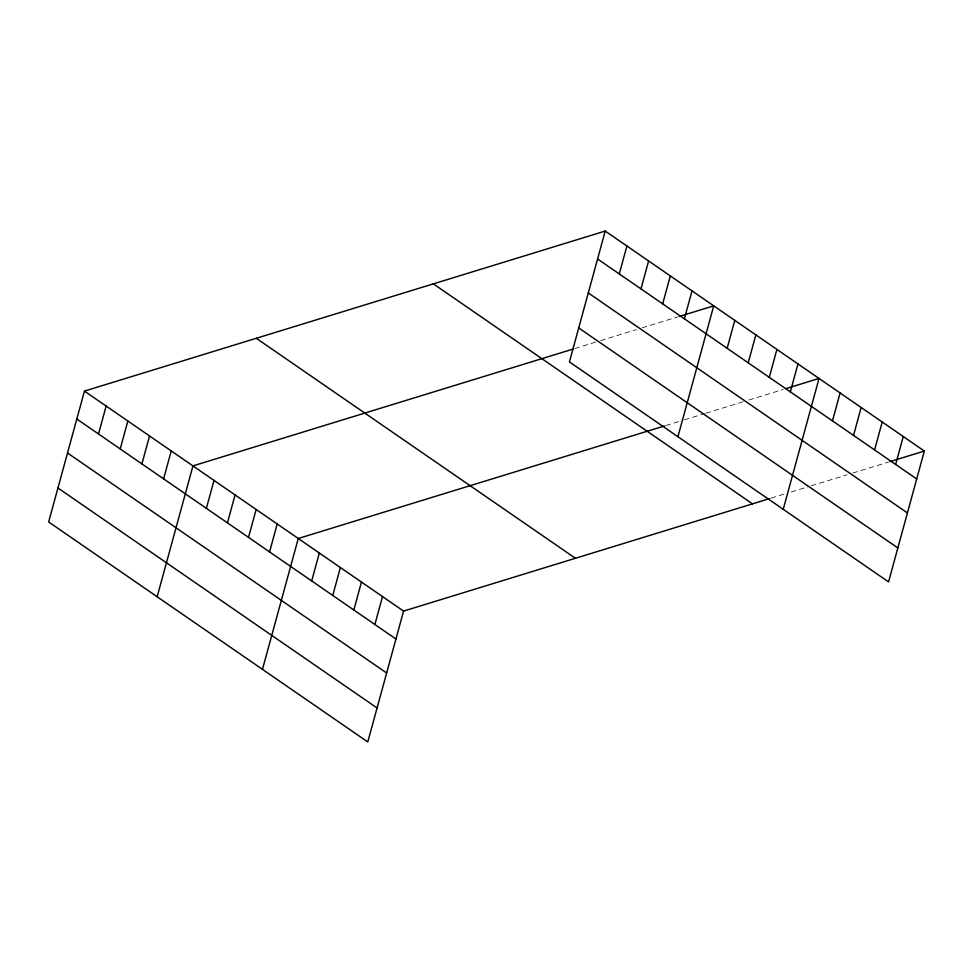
<?xml version="1.0" encoding="UTF-8"?>
<svg xmlns="http://www.w3.org/2000/svg" width="973" height="973" viewBox="0 0 973 973"><rect width="100%" height="100%" fill="white"/><g stroke="black" fill="none" stroke-linecap="round" stroke-linejoin="round"><path stroke-width="0.73" stroke-dasharray="4.87 3.65" d="M574.812 348.541L599.149 341.061M600.584 340.623L636.391 329.616M642.119 327.852L677.913 316.857M665.8 425.542L682.985 420.263M684.42 419.825L704.464 413.659M705.899 413.221L743.129 401.776M748.857 400.012L783.229 389.455M771.115 498.14L785.43 493.737M791.158 491.973L809.779 486.257M811.214 485.819L847.021 474.812M852.749 473.048L888.544 462.053"/><path stroke-width="1.46" d="M605.218 231.051L569.424 361.907L888.556 581.903L924.35 451.046L605.218 231.051L84.444 391.097L48.65 521.954L367.782 741.949L403.576 611.093L769.679 498.577M98.504 433.982L106.154 406.057M120.214 448.942L127.852 421.017M141.912 463.902L149.55 435.977M163.61 478.862L171.248 450.937M157.152 596.753L192.958 465.897L573.377 348.979M206.373 508.344L214.011 480.419M227.439 522.866L235.077 494.941M248.504 537.388L256.142 509.451M269.57 551.898L277.208 523.973M262.467 669.351L298.273 538.495L664.364 425.979M311.688 580.942L319.326 553.017M332.754 595.464L340.392 567.539M353.819 609.986L361.457 582.049M374.885 624.496L382.523 596.571M619.278 273.936L626.916 246.011M640.976 288.896L648.614 260.971M662.674 303.856L670.324 275.931M684.384 318.816L692.022 290.891M677.926 436.707L713.72 305.85L679.349 316.42M727.147 348.298L734.785 320.372M748.213 362.82L755.851 334.894M769.266 377.342L776.904 349.416M790.331 391.851L797.969 363.926M783.241 509.305L819.035 378.448L786.099 388.568M832.462 420.895L840.1 392.97M853.528 435.418L861.166 407.492M874.581 449.94L882.219 422.002M895.647 464.449L903.285 436.524M889.979 461.616L924.35 451.046M597.58 258.976L916.712 478.971M588.288 292.946L907.42 512.941M578.716 327.937L897.848 547.933M433.362 283.873L752.494 503.868M256.3 338.288L575.432 558.283M84.444 391.097L403.576 611.093M76.806 419.022L395.938 639.018M67.514 452.992L386.646 672.988M57.942 487.984L377.074 707.979"/></g></svg>
